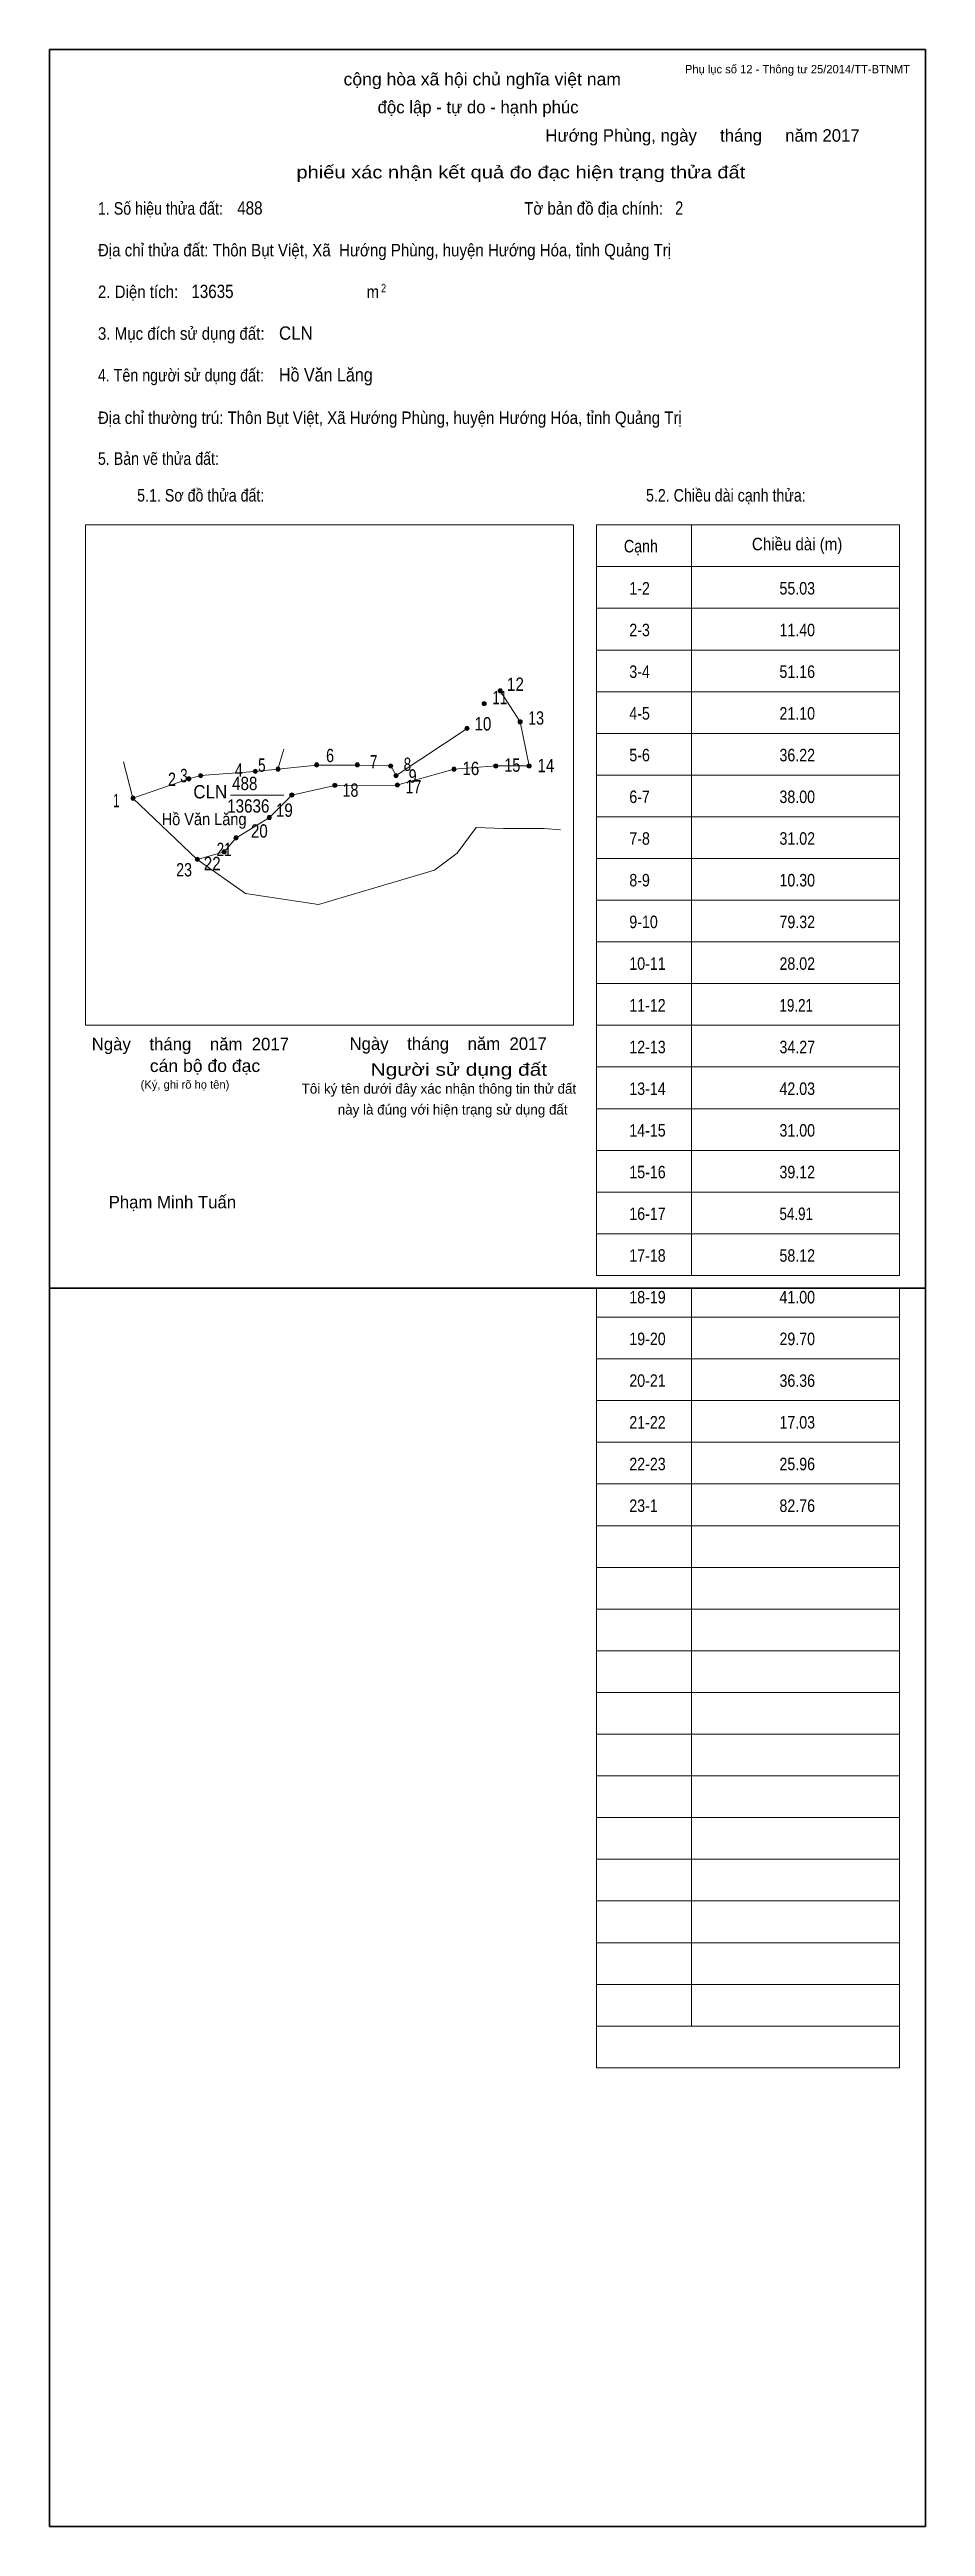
# Model space of a CAD drawing. Header units: centimetres. Extents: x 0 to 21, y -29.7 to 29.7.
import ezdxf
from ezdxf.enums import TextEntityAlignment as Align

# ---------------------------------------------------------------- set-up
doc = ezdxf.new("R2010")
doc.units = ezdxf.units.CM
doc.header["$LTSCALE"] = 0.12
for name, color, linetype in [('2', 7, 'Continuous'), ('30', 7, 'Continuous'), ('34', 7, 'Continuous')]:
    doc.layers.add(name, color=color, linetype=linetype)
for name, color, linetype, lineweight in [('32', 7, 'Continuous', 13), ('33', 7, 'Continuous', 13), ('6', 7, 'Continuous', 13), ('63', 7, 'Continuous', 13)]:
    doc.layers.add(name, color=color, linetype=linetype, lineweight=lineweight)

msp = doc.modelspace()

# ---------------------------------------------------------------- hatches: boundary and pattern name
at = {"layer": '32'}
for points in [[(10.8549, 14.321, 1), (10.7549, 14.321, 1)], [(10.4687, 14.0121, 1), (10.3687, 14.0121, 1)], [(10.0568, 13.4199, 1), (9.9568, 13.4199, 1)], [(11.3314, 13.5785, 1), (11.2314, 13.5785, 1)], [(5.5256, 12.4416, 1), (5.4256, 12.4416, 1)], [(6.4524, 12.5446, 1), (6.3524, 12.5446, 1)], [(7.4308, 12.5446, 1), (7.3308, 12.5446, 1)], [(8.2289, 12.5188, 1), (8.1289, 12.5188, 1)], [(9.7478, 12.4416, 1), (9.6478, 12.4416, 1)], [(10.7519, 12.5188, 1), (10.6519, 12.5188, 1)], [(11.55, 12.5188, 1), (11.45, 12.5188, 1)], [(3.3888, 12.2099, 1), (3.2888, 12.2099, 1)], [(3.672, 12.2871, 1), (3.572, 12.2871, 1)], [(4.985, 12.3901, 1), (4.885, 12.3901, 1)], [(6.8901, 12.0554, 1), (6.7901, 12.0554, 1)], [(8.3576, 12.2871, 1), (8.2576, 12.2871, 1)], [(8.3864, 12.0611, 1), (8.2864, 12.0611, 1)], [(2.05, 11.7465, 1), (1.95, 11.7465, 1)], [(5.3196, 11.2831, 1), (5.2196, 11.2831, 1)], [(5.8603, 11.8237, 1), (5.7603, 11.8237, 1)], [(4.5215, 10.7939, 1), (4.4215, 10.7939, 1)], [(3.5947, 10.279, 1), (3.4947, 10.279, 1)], [(4.2383, 10.4592, 1), (4.1383, 10.4592, 1)]]:
    msp.add_hatch(color=256, dxfattribs=at).paths.add_polyline_path(points)

# ---------------------------------------------------------------- linework, layer by layer
for centre in [(10.8049, 14.321), (10.4187, 14.0121), (10.0068, 13.4199), (11.2814, 13.5785), (5.4756, 12.4416), (6.4024, 12.5446), (7.3808, 12.5446), (8.1789, 12.5188), (9.6978, 12.4416), (10.7019, 12.5188), (11.5, 12.5188), (3.3388, 12.2099), (3.622, 12.2871), (4.935, 12.3901), (6.8401, 12.0554), (8.3076, 12.2871), (8.3364, 12.0611), (2, 11.7465), (5.2696, 11.2831), (5.8103, 11.8237), (4.4715, 10.7939), (3.5447, 10.279), (4.1883, 10.4592)]:
    msp.add_circle(centre, 0.05, dxfattribs=at)
at = {"layer": '33'}
msp.add_line((4.34, 11.82), (5.62, 11.82), dxfattribs=at)
at = {"layer": '6'}
msp.add_line((5.62, 12.92), (5.47, 12.44), dxfattribs=at)
for points in [[(10.8, 14.32), (11.28, 13.58), (11.5, 12.52), (10.7, 12.52), (9.7, 12.44), (8.33, 12.06), (6.84, 12.05), (5.81, 11.82), (5.27, 11.28), (4.47, 10.79), (4.19, 10.46)], [(2, 11.75), (3.34, 12.21), (3.62, 12.29), (4.93, 12.39), (5.47, 12.44), (6.4, 12.54), (7.38, 12.54), (8.18, 12.52), (8.31, 12.29), (10.01, 13.42)], [(1.77, 12.62), (2, 11.75), (3.54, 10.28), (4.19, 10.46)], [(12.25, 10.99), (11.86, 11.02), (10.88, 11.02), (10.23, 11.04), (9.77, 10.43), (9.23, 10.02), (6.45, 9.2), (4.7, 9.46), (3.54, 10.28)]]:
    msp.add_lwpolyline(points, dxfattribs=at)
at = {"layer": '63'}
for p, q in [((0.86, 18.3), (12.56, 18.3)), ((0.86, 6.3), (0.86, 18.3)), ((12.56, 6.3), (12.56, 18.3)), ((13.11, 18.3), (20.38, 18.3)), ((13.11, 0.3), (13.11, 18.3)), ((15.39, 0.3), (15.39, 18.3)), ((20.38, 0.3), (20.38, 18.3)), ((13.11, 17.3), (20.38, 17.3)), ((13.11, 16.3), (20.38, 16.3)), ((13.11, 15.3), (20.38, 15.3)), ((13.11, 14.3), (20.38, 14.3)), ((13.11, 13.3), (20.38, 13.3)), ((13.11, 12.3), (20.38, 12.3)), ((13.11, 11.3), (20.38, 11.3)), ((13.11, 10.3), (20.38, 10.3)), ((13.11, 9.3), (20.38, 9.3)), ((13.11, 8.3), (20.38, 8.3)), ((13.11, 7.3), (20.38, 7.3)), ((0.86, 6.3), (12.56, 6.3)), ((13.11, 6.3), (20.38, 6.3)), ((13.11, 5.3), (20.38, 5.3)), ((13.11, 4.3), (20.38, 4.3)), ((13.11, 3.3), (20.38, 3.3)), ((13.11, 2.3), (20.38, 2.3)), ((13.11, 1.3), (20.38, 1.3)), ((13.11, 0.3), (20.38, 0.3)), ((13.11, -18.7), (13.11, 0)), ((15.39, -17.7), (15.39, 0)), ((20.38, -18.7), (20.38, 0)), ((13.11, -0.7), (20.38, -0.7)), ((13.11, -0.7), (20.38, -0.7)), ((13.11, -1.7), (20.38, -1.7)), ((13.11, -2.7), (20.38, -2.7)), ((13.11, -3.7), (20.38, -3.7)), ((13.11, -4.7), (20.38, -4.7)), ((13.11, -5.7), (20.38, -5.7)), ((13.11, -6.7), (20.38, -6.7)), ((13.11, -7.7), (20.38, -7.7)), ((13.11, -8.7), (20.38, -8.7)), ((13.11, -9.7), (20.38, -9.7)), ((13.11, -10.7), (20.38, -10.7)), ((13.11, -11.7), (20.38, -11.7)), ((13.11, -12.7), (20.38, -12.7)), ((13.11, -13.7), (20.38, -13.7)), ((13.11, -14.7), (20.38, -14.7)), ((13.11, -15.7), (20.38, -15.7)), ((13.11, -16.7), (20.38, -16.7)), ((13.11, -17.7), (20.38, -17.7)), ((13.11, -18.7), (20.38, -18.7))]:
    msp.add_line(p, q, dxfattribs=at)
at = {"layer": '63', "lineweight": 35}
for p, q in [((0, -29.7), (0, 0)), ((21, 0), (0, 0)), ((21, -29.7), (21, 0)), ((21, -29.7), (0, -29.7))]:
    msp.add_line(p, q, dxfattribs=at)
msp.add_lwpolyline([(0, 0), (0, 29.7), (21, 29.7), (21, 0)], close=True, dxfattribs=at)

# ---------------------------------------------------------------- texts
at = {"layer": '2', "width": 0.9}
msp.add_text('Hồ Văn Lăng', height=0.2895, dxfattribs=at).set_placement((3.705, 11.1), align=Align.CENTER)
at = {"layer": '30'}
for s, width, p in [('1-2', 0.85, (13.9, 16.63)), ('55.03', 0.85, (17.5, 16.63)), ('2-3', 0.85, (13.9, 15.63)), ('11.40', 0.85, (17.5, 15.63)), ('3-4', 0.85, (13.9, 14.63)), ('51.16', 0.85, (17.5, 14.63)), ('4-5', 0.85, (13.9, 13.63)), ('21.10', 0.85, (17.5, 13.63)), ('5-6', 0.85, (13.9, 12.63)), ('36.22', 0.85, (17.5, 12.63)), ('6-7', 0.85, (13.9, 11.63)), ('38.00', 0.85, (17.5, 11.63)), ('7-8', 0.85, (13.9, 10.63)), ('31.02', 0.85, (17.5, 10.63)), ('8-9', 0.85, (13.9, 9.63)), ('10.30', 0.85, (17.5, 9.63)), ('9-10', 0.85, (13.9, 8.63)), ('79.32', 0.85, (17.5, 8.63)), ('10-11', 0.85, (13.9, 7.63)), ('28.02', 0.85, (17.5, 7.63)), ('11-12', 0.85, (13.9, 6.63)), ('19.21', 0.8, (17.5, 6.63)), ('12-13', 0.85, (13.9, 5.63)), ('34.27', 0.85, (17.5, 5.63)), ('13-14', 0.85, (13.9, 4.63)), ('42.03', 0.85, (17.5, 4.63)), ('14-15', 0.85, (13.9, 3.63)), ('31.00', 0.85, (17.5, 3.63)), ('15-16', 0.85, (13.9, 2.63)), ('39.12', 0.85, (17.5, 2.63)), ('16-17', 0.85, (13.9, 1.63)), ('54.91', 0.8, (17.5, 1.63)), ('17-18', 0.85, (13.9, 0.63)), ('58.12', 0.85, (17.5, 0.63)), ('18-19', 0.85, (13.9, -0.37)), ('41.00', 0.85, (17.5, -0.37)), ('19-20', 0.85, (13.9, -1.37)), ('29.70', 0.85, (17.5, -1.37)), ('20-21', 0.85, (13.9, -2.37)), ('36.36', 0.85, (17.5, -2.37)), ('21-22', 0.85, (13.9, -3.37)), ('17.03', 0.85, (17.5, -3.37)), ('22-23', 0.85, (13.9, -4.37)), ('25.96', 0.85, (17.5, -4.37)), ('23-1', 0.85, (13.9, -5.37)), ('82.76', 0.85, (17.5, -5.37))]:
    msp.add_text(s, height=0.3, dxfattribs=dict(at, width=width)).set_placement(p)
at = {"layer": '32'}
for s, width, p in [('11', 0.75, (10.795, 14)), ('12', 0.85, (11.17, 14.32)), ('10', 0.85, (10.39, 13.37)), ('13', 0.8, (11.665, 13.51)), ('4', 0.8, (4.535, 12.26)), ('5', 0.75, (5.09, 12.38)), ('6', 0.8, (6.725, 12.61)), ('7', 0.75, (7.77, 12.46)), ('8', 0.75, (8.58, 12.4)), ('16', 0.85, (10.1, 12.3)), ('15', 0.8, (11.095, 12.38)), ('14', 0.85, (11.9, 12.37)), ('2', 0.8, (2.935, 12.04)), ('3', 0.75, (3.22, 12.13)), ('18', 0.8, (7.215, 11.78)), ('17', 0.8, (8.725, 11.86)), ('9', 0.8, (8.705, 12.12)), ('1', 0.65, (1.6, 11.53)), ('19', 0.85, (5.63, 11.3)), ('20', 0.85, (5.03, 10.8)), ('23', 0.8, (3.225, 9.87)), ('22', 0.85, (3.9, 10.02)), ('21', 0.75, (4.185, 10.36))]:
    msp.add_text(s, height=0.32, dxfattribs=dict(at, width=width)).set_placement(p, align=Align.CENTER)
at = {"layer": '33', "width": 0.95}
msp.add_text('CLN', height=0.32, dxfattribs=at).set_placement((4.26, 11.74), align=Align.RIGHT)
at = {"layer": '33', "width": 0.85}
for s, p in [('488', (4.68, 11.94)), ('13636', (4.765, 11.4))]:
    msp.add_text(s, height=0.32, dxfattribs=at).set_placement(p, align=Align.CENTER)
at = {"layer": '34'}
for s, width, p in [('488', 0.85, (4.5, 25.74)), ('2', 0.8, (15, 25.74)), ('13635', 0.85, (3.4, 23.74)), ('CLN', 0.95, (5.5, 22.74)), ('Hồ Văn Lăng', 0.9, (5.5, 21.74))]:
    msp.add_text(s, height=0.32, dxfattribs=dict(at, width=width)).set_placement(p)
at = {"layer": '63', "width": 1.05}
msp.add_text('cộng hòa xã hội chủ nghĩa việt nam', height=0.3, dxfattribs=at).set_placement((10.375, 28.84), align=Align.CENTER)
at = {"layer": '63'}
for s, height, p in [('Phụ lục số 12 - Thông tư 25/2014/TT-BTNMT', 0.2, (20.63, 29.13)), ('Ngày    tháng    năm  2017', 0.3, (5.74, 5.7)), ('Ngày    tháng    năm  2017', 0.3, (11.92, 5.71)), ('(Ký, ghi rõ họ tên)', 0.2, (4.31, 4.78))]:
    msp.add_text(s, height=height, dxfattribs=at).set_placement(p, align=Align.RIGHT)
for s, height, p in [('độc lập - tự do - hạnh phúc', 0.3, (10.275, 28.17)), ('Hướng Phùng, ngày     tháng     năm 2017', 0.3, (15.655, 27.49)), ('Tôi ký tên dưới đây xác nhận thông tin thử đất', 0.24, (9.335, 4.66)), ('này là đúng với hiện trạng sử dụng đất', 0.24, (9.665, 4.16)), ('Phạm Minh Tuấn', 0.3, (2.945, 1.91))]:
    msp.add_text(s, height=height, dxfattribs=at).set_placement(p, align=Align.CENTER)
for s, width, p in [('phiếu xác nhận kết quả đo đạc hiện trạng thửa đất', 1.2, (16.68, 26.61)), ('cán bộ đo đạc', 1.05, (5.05, 5.18)), ('Người sử dụng đất', 1.25, (11.93, 5.09))]:
    msp.add_text(s, height=0.3, dxfattribs=dict(at, width=width)).set_placement(p, align=Align.RIGHT)
for s, height, width, p in [('1. Số hiệu thửa đất:', 0.3, 0.85, (1.16, 25.74)), ('Tờ bản đồ địa chính:', 0.3, 0.9, (11.38, 25.74)), ('Địa chỉ thửa đất: Thôn Bụt Việt, Xã  Hướng Phùng, huyện Hướng Hóa, tỉnh Quảng Trị', 0.3, 0.9, (1.16, 24.74)), ('2. Diện tích:', 0.3, 0.9, (1.16, 23.74)), ('m', 0.3, 0.9, (7.6, 23.74)), ('2', 0.2, 0.8, (7.95, 23.88)), ('3. Mục đích sử dụng đất:', 0.3, 0.9, (1.16, 22.74)), ('4. Tên người sử dụng đất:', 0.3, 0.85, (1.16, 21.74)), ('Địa chỉ thường trú: Thôn Bụt Việt, Xã Hướng Phùng, huyện Hướng Hóa, tỉnh Quảng Trị', 0.3, 0.9, (1.16, 20.72)), ('5. Bản vẽ thửa đất:', 0.3, 0.85, (1.16, 19.74)), ('5.1. Sơ đồ thửa đất:', 0.3, 0.85, (2.1, 18.86)), ('5.2. Chiều dài cạnh thửa:', 0.3, 0.85, (14.3, 18.86)), ('Cạnh', 0.3, 0.85, (13.77, 17.64)), ('Chiều dài (m)', 0.3, 0.9, (16.84, 17.69))]:
    msp.add_text(s, height=height, dxfattribs=dict(at, width=width)).set_placement(p)

doc.saveas('drawing.dxf')
